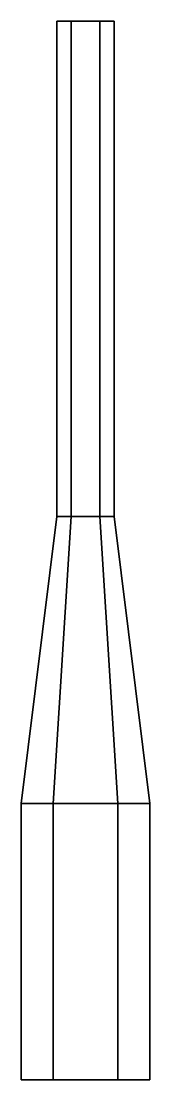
# Model space of a CAD drawing. Extents: x -0.18 to 0.18, y 0 to 2.95.
import ezdxf

# ---------------------------------------------------------------- set-up
doc = ezdxf.new("R2010")
doc.units = 0
doc.layers.add('BARREL', color=1, linetype='CONTINUOUS')

msp = doc.modelspace()

# ---------------------------------------------------------------- linework, layer by layer
at = {"layer": 'BARREL'}
for points in [[(-0.08, 1.57), (-0.04, 1.57, 0.0693), (-0.04, 2.95, 0.0693), (-0.08, 2.95)], [(-0.04, 1.57, -0.0693), (-0.08, 1.57), (-0.08, 2.95), (-0.04, 2.95, -0.0693)], [(-0.04, 2.95, 0.0693), (0.04, 2.95, 0.0693), (0.08, 2.95), (-0.08, 2.95)], [(-0.08, 2.95), (0.08, 2.95), (0.04, 2.95, -0.0693), (-0.04, 2.95, -0.0693)], [(-0.04, 1.57, 0.0693), (0.04, 1.57, 0.0693), (0.04, 2.95, 0.0693), (-0.04, 2.95, 0.0693)], [(0.04, 1.57, -0.0693), (-0.04, 1.57, -0.0693), (-0.04, 2.95, -0.0693), (0.04, 2.95, -0.0693)], [(0.04, 1.57, 0.0693), (0.08, 1.57), (0.08, 2.95), (0.04, 2.95, 0.0693)], [(0.08, 1.57), (0.04, 1.57, -0.0693), (0.04, 2.95, -0.0693), (0.08, 2.95)], [(-0.08, 1.57), (-0.04, 1.57, -0.0693), (-0.09, 0.77, -0.1559), (-0.18, 0.77)], [(-0.04, 1.57, 0.0693), (-0.08, 1.57), (-0.18, 0.77), (-0.09, 0.77, 0.1559)], [(-0.04, 1.57, -0.0693), (0.04, 1.57, -0.0693), (0.09, 0.77, -0.1559), (-0.09, 0.77, -0.1559)], [(0.04, 1.57, 0.0693), (-0.04, 1.57, 0.0693), (-0.09, 0.77, 0.1559), (0.09, 0.77, 0.1559)], [(0.04, 1.57, -0.0693), (0.08, 1.57), (0.18, 0.77), (0.09, 0.77, -0.1559)], [(0.08, 1.57), (0.04, 1.57, 0.0693), (0.09, 0.77, 0.1559), (0.18, 0.77)], [(-0.09, 0, -0.1559), (-0.18, 0), (-0.18, 0.77), (-0.09, 0.77, -0.1559)], [(-0.18, 0), (-0.09, 0, 0.1559), (-0.09, 0.77, 0.1559), (-0.18, 0.77)], [(0.09, 0, -0.1559), (-0.09, 0, -0.1559), (-0.09, 0.77, -0.1559), (0.09, 0.77, -0.1559)], [(-0.09, 0, 0.1559), (0.09, 0, 0.1559), (0.09, 0.77, 0.1559), (-0.09, 0.77, 0.1559)], [(0.18, 0), (0.09, 0, -0.1559), (0.09, 0.77, -0.1559), (0.18, 0.77)], [(0.09, 0, 0.1559), (0.18, 0), (0.18, 0.77), (0.09, 0.77, 0.1559)]]:
    msp.add_3dface(points, dxfattribs=at)

doc.saveas('drawing.dxf')
